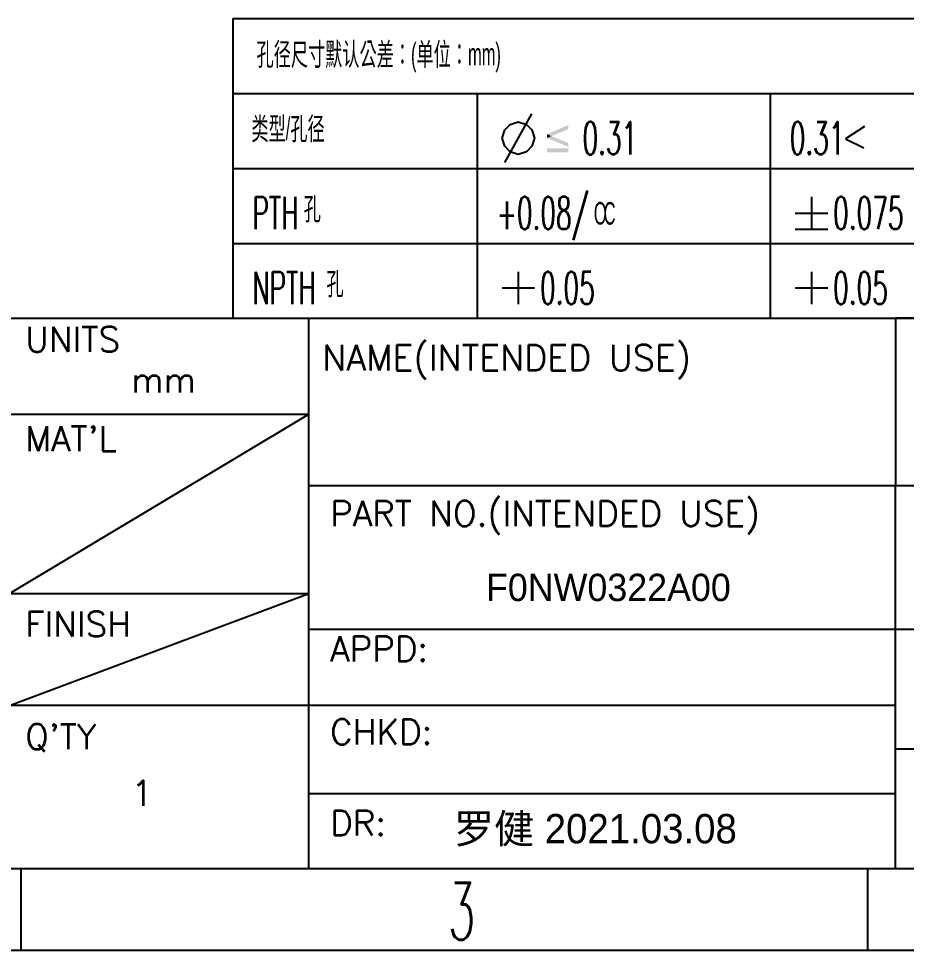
# Model space of a CAD drawing. Header units: millimetres. Extents: x 0 to 210, y 0 to 297.
# Drawn here: x 104.9 to 159.4, y 0 to 57.2 of the extents above; entities that cross this region are included whole.
import ezdxf

# ---------------------------------------------------------------- set-up
doc = ezdxf.new("R2010")
doc.units = ezdxf.units.MM
doc.header["$LTSCALE"] = 19.36
doc.layers.get('0').update_dxf_attribs({"linetype": 'CONTINUOUS'})
doc.layers.add('備註', color=1, linetype='CONTINUOUS')
doc.styles.add('SIMPLEX', font='SIMPLEX.SHX')
doc.styles.get("Standard").update_dxf_attribs({"font": 'SIMPLEX.SHX', "width": 0.56})

msp = doc.modelspace()

# ---------------------------------------------------------------- linework, layer by layer
at = {"color": 2}
for p, q in [((118, 57.226), (205, 57.226)), ((118, 57.226), (118, 38.826)), ((118, 52.626), (205, 52.626)), ((133, 52.626), (133, 38.826)), ((151, 52.626), (151, 38.826)), ((134.7, 48.387), (136.367, 51.387)), ((118, 48.026), (205, 48.026)), ((153.533, 46.287), (153.533, 44.287)), ((152.533, 45.287), (154.533, 45.287)), ((152.533, 44.287), (154.533, 44.287)), ((118, 43.426), (205, 43.426)), ((135.533, 41.687), (135.533, 39.687)), ((153.533, 41.687), (153.533, 39.687)), ((134.533, 40.687), (136.533, 40.687)), ((152.533, 40.687), (154.533, 40.687)), ((105, 0.009), (105, 5.009)), ((157, 0.009), (157, 5.009)), ((210, 0.009), (0, 0.009))]:
    msp.add_line(p, q, dxfattribs=at)
for p, q in [((69, 38.826), (205, 38.826)), ((122.665, 5.009), (122.665, 38.826)), ((205, 38.826), (158.686, 38.826)), ((158.686, 38.826), (158.686, 28.534)), ((69, 32.944), (122.665, 32.944)), ((104.286, 21.917), (122.665, 32.944)), ((205, 28.534), (122.665, 28.534)), ((158.686, 5.009), (158.686, 28.534)), ((69, 21.917), (122.665, 21.917)), ((104.286, 15.04), (122.665, 21.917)), ((205, 19.712), (122.665, 19.712)), ((158.686, 15.04), (104.286, 15.04)), ((205, 12.361), (158.686, 12.361)), ((122.665, 9.636), (158.686, 9.636))]:
    msp.add_line(p, q)
at = {"color": 7}
msp.add_line((205, 5.009), (25, 5.009), dxfattribs=at)
at = {"color": 2}
msp.add_lwpolyline([(134.533, 49.887), (134.7, 50.387), (135.033, 50.721), (135.533, 50.887), (136.033, 50.721), (136.367, 50.387), (136.533, 49.887), (136.367, 49.387), (136.033, 49.054), (135.533, 48.887), (135.033, 49.054), (134.7, 49.387), (134.533, 49.887)], dxfattribs=at)
msp.add_lwpolyline([(122.665, 38.826), (205, 38.826), (205, 28.534), (122.665, 28.534)], close=True)
for points in [[(138.601, 50.435), (137.302, 50.128), (138.601, 50.683)], [(137.302, 50.128), (138.601, 50.435), (137.565, 50.012)], [(137.565, 50.012), (137.302, 49.895), (137.302, 50.128)], [(137.302, 49.895), (137.565, 50.012), (138.601, 49.588)], [(138.601, 49.588), (138.601, 49.355), (137.302, 49.895)], [(137.302, 49.019), (138.601, 49.252), (138.601, 49.019)], [(138.601, 49.252), (137.302, 49.019), (137.302, 49.252)]]:
    msp.add_solid(points, dxfattribs=at)
at = {"layer": '備註', "color": 2}
for p, q in [((156.797, 50.607), (155.619, 49.844)), ((155.619, 49.844), (156.745, 49.3))]:
    msp.add_line(p, q, dxfattribs=at)

# ---------------------------------------------------------------- texts
at = {"color": 2, "width": 0.56}
for s, height, p in [(' 0.31', 2, (138.709, 48.887)), ('0.31 ', 2, (152.2, 48.887)), ('+0.08/', 2, (134.2, 44.287)), ('PTH', 2, (119.2, 44.287)), ('0.075', 2, (154.867, 44.287)), ('NPTH', 2, (119.2, 39.687)), ('0.05', 2, (136.867, 39.687)), ('0.05', 2, (154.867, 39.687)), ('3', 3.5, (131.215, 0.666))]:
    msp.add_text(s, height=height, dxfattribs=at).set_placement(p)
at = {"style": 'SIMPLEX'}
for s, height, p in [('UNITS', 1.5438, (105.252, 36.762)), ('mm', 1.5438, (111.764, 34.273)), ("MAT'L", 1.5438, (105.252, 30.666)), ('PART NO.(INTENDED USE)', 1.54378, (123.974, 26.065)), ('FINISH', 1.5438, (105.252, 19.275)), ('APPD:', 1.5438, (123.974, 17.754)), ("Q'TY", 1.5438, (105.252, 12.36)), ('CHKD:', 1.5438, (123.974, 12.661)), ('1', 1.544, (111.764, 8.894)), ('DR:', 1.5438, (123.974, 7.059))]:
    msp.add_text(s, height=height, dxfattribs=at).set_placement(p)
at = {"lineweight": 0, "style": 'SIMPLEX'}
msp.add_text('NAME(INTENDED USE)', height=1.57287, dxfattribs=at).set_placement((123.49, 35.612))
at = {"insert": (133.549, 23.138), "char_height": 1.68062, "width": 29.14852, "attachment_point": 1, "style": 'SIMPLEX'}
msp.add_mtext('{\\fPMingLiU|b0|i0|c136|p0;F0NW0322A00}', dxfattribs=at)
at = {"lineweight": 0, "insert": (131.585, 8.383), "char_height": 1.80193, "width": 22.62211, "attachment_point": 1, "style": 'SIMPLEX'}
msp.add_mtext('{\\fPMingLiU|b0|i0|c136|p2;罗健 2021.03.08}', dxfattribs=at)
at = {"layer": '備註', "ltscale": 0.8, "char_height": 1.38, "width": 21.90906, "attachment_point": 1}
for s, insert in [('{\\fPMingLiU|b0|i0|c136|p18;\\C2;孔径尺寸默认公差：(单位：mm)}', (119.458, 55.73)), ('{\\fPMingLiU|b0|i0|c136|p18;\\C2;类型/孔径}', (119.143, 51.155)), ('{\\fPMingLiU|b0|i0|c136|p18;\\C2;孔}', (122.357, 46.238)), ('{\\fPMingLiU|b0|i0|c136|p18;\\C2;O}', (140.171, 45.962)), ('{\\fPMingLiU|b0|i0|c136|p18;\\C2;C}', (140.777, 45.958)), ('{\\fPMingLiU|b0|i0|c136|p18;\\C2;孔}', (123.753, 41.634))]:
    msp.add_mtext(s, dxfattribs=dict(at, insert=insert))

doc.saveas('drawing.dxf')
